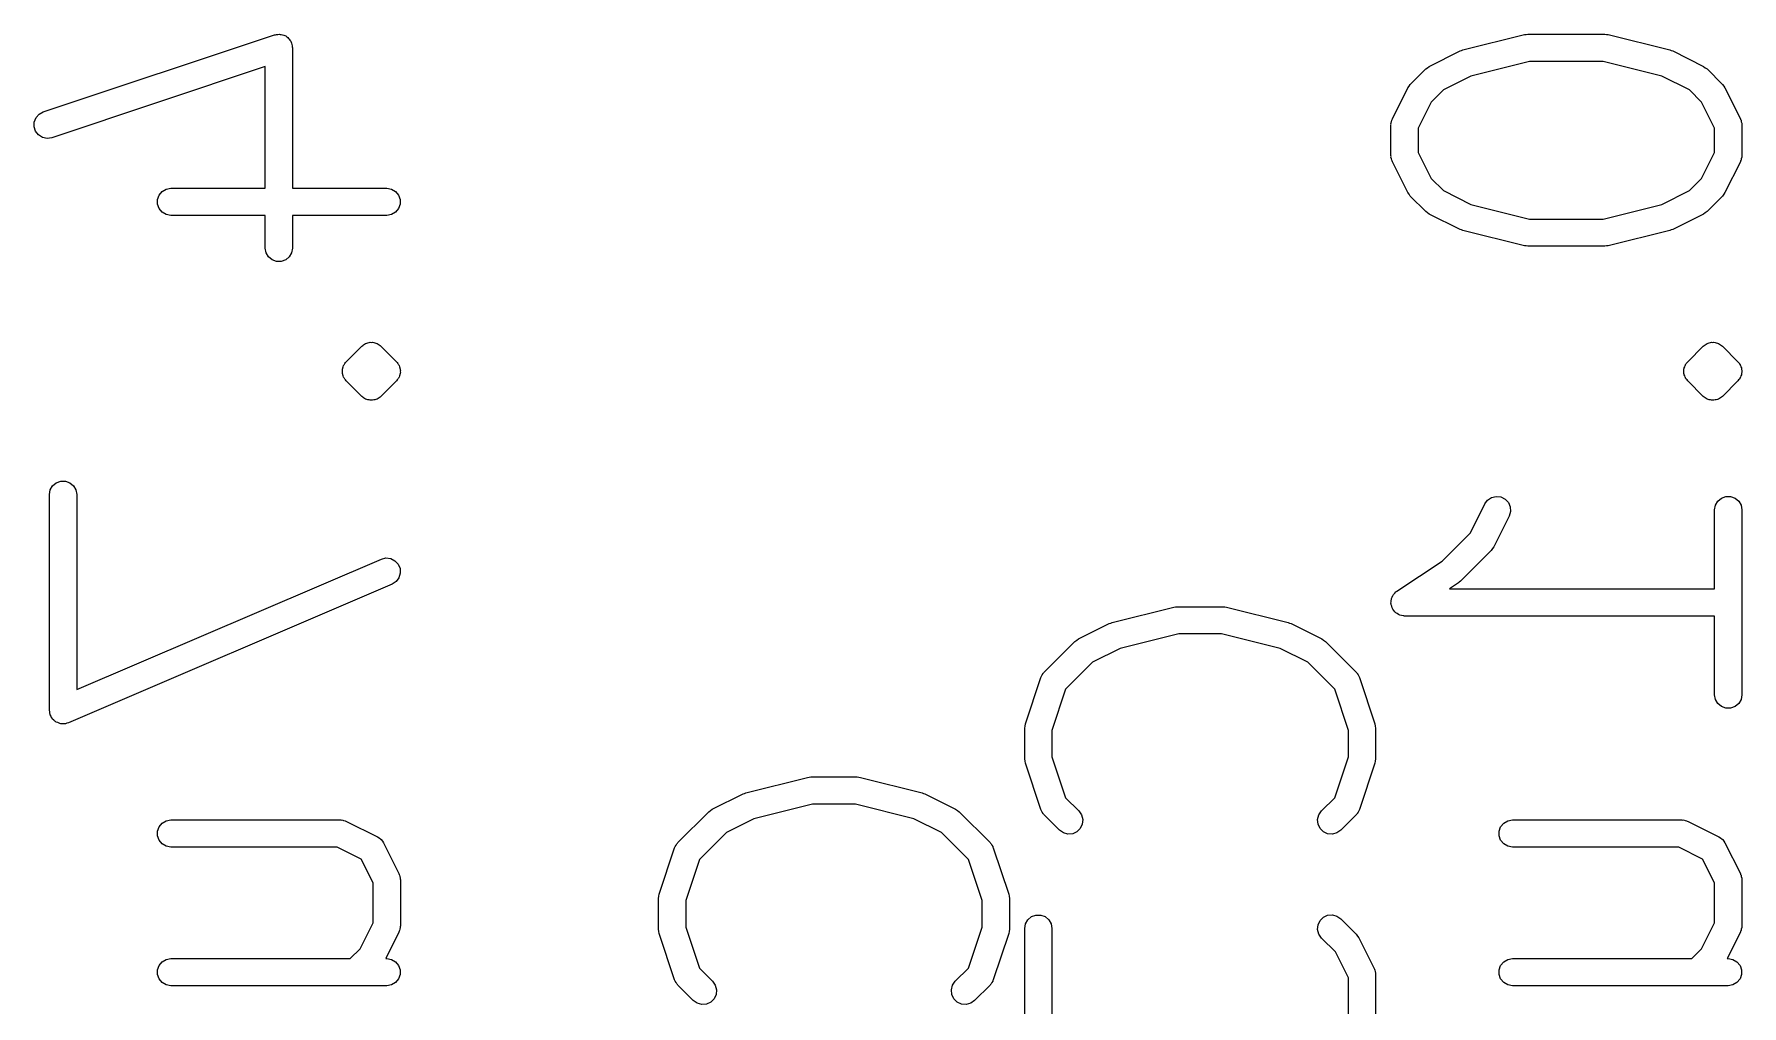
# Model space of a CAD drawing. Extents: x -0.3 to 76.5, y -74.5 to -2.2.
# Drawn here: x 13.63 to 19.99, y -5.8 to -2.18 of the extents above; entities that cross this region are included whole.
import ezdxf

# ---------------------------------------------------------------- set-up
doc = ezdxf.new("R2010")
doc.units = 0
doc.header["$MEASUREMENT"] = 0
doc.layers.add('BLACK', color=7, linetype='CONTINUOUS')

msp = doc.modelspace()

# ---------------------------------------------------------------- linework, layer by layer
at = {"layer": 'Black'}
for p, q in [((13.6625, -2.46888), (14.5243, -2.18162)), ((14.5243, -2.18162), (14.528, -2.18107)), ((14.528, -2.18107), (14.5316, -2.17978)), ((14.5316, -2.17978), (14.5367, -2.17978)), ((14.5367, -2.17978), (14.5418, -2.17903)), ((14.5418, -2.17903), (14.5454, -2.17978)), ((14.5454, -2.17978), (14.5492, -2.17978)), ((14.5492, -2.17978), (14.554, -2.18154)), ((14.554, -2.18154), (14.5591, -2.18257)), ((14.5591, -2.18257), (14.5623, -2.18453)), ((14.5623, -2.18453), (14.5658, -2.18582)), ((14.5658, -2.18582), (14.5697, -2.18911)), ((14.5697, -2.18911), (14.5741, -2.1918)), ((14.5741, -2.1918), (14.5764, -2.19474)), ((14.5764, -2.19474), (14.5793, -2.19716)), ((14.5793, -2.19716), (14.5819, -2.2016)), ((14.5819, -2.2016), (14.5851, -2.20562)), ((14.5851, -2.20562), (14.5862, -2.20918)), ((14.5862, -2.20918), (14.5881, -2.21243)), ((14.5881, -2.21243), (14.589, -2.21749)), ((14.589, -2.21749), (14.5906, -2.22236)), ((14.5906, -2.22236), (14.5905, -2.22611)), ((14.5905, -2.22611), (14.5912, -2.22981)), ((18.9535, -2.23798), (19.1833, -2.18053)), ((19.1833, -2.18053), (19.1895, -2.18009)), ((19.1895, -2.18009), (19.1957, -2.17901)), ((19.1957, -2.17901), (19.4829, -2.17901)), ((19.4829, -2.17901), (19.4891, -2.18009)), ((19.4891, -2.18009), (19.4952, -2.18053)), ((19.4952, -2.18053), (19.7251, -2.23798)), ((14.5912, -2.22981), (14.5912, -2.75353)), ((18.8282, -2.29928), (18.9431, -2.24182)), ((18.9431, -2.24182), (18.9485, -2.24024)), ((18.9485, -2.24024), (18.9535, -2.23798)), ((19.2019, -2.28061), (18.9836, -2.33519)), ((19.4767, -2.28061), (19.2019, -2.28061)), ((19.695, -2.33519), (19.4767, -2.28061)), ((19.7251, -2.23798), (19.7301, -2.24024)), ((19.7301, -2.24024), (19.7355, -2.24182)), ((19.7355, -2.24182), (19.8504, -2.29928)), ((14.4896, -2.30029), (13.6947, -2.56526)), ((14.4896, -2.75353), (14.4896, -2.30029)), ((18.7576, -2.36625), (18.815, -2.30879)), ((18.815, -2.30879), (18.8217, -2.30412)), ((18.8217, -2.30412), (18.8282, -2.29928)), ((18.9836, -2.33519), (18.881, -2.38646)), ((19.7976, -2.38646), (19.695, -2.33519)), ((19.8504, -2.29928), (19.8569, -2.30412)), ((19.8569, -2.30412), (19.8636, -2.30879)), ((19.8636, -2.30879), (19.921, -2.36625)), ((18.6906, -2.49435), (18.7481, -2.37945)), ((18.7481, -2.37945), (18.7529, -2.37291)), ((18.7529, -2.37291), (18.7576, -2.36625)), ((18.881, -2.38646), (18.8352, -2.43226)), ((19.8433, -2.43226), (19.7976, -2.38646)), ((19.921, -2.36625), (19.9257, -2.37291)), ((19.9257, -2.37291), (19.9305, -2.37945)), ((19.9305, -2.37945), (19.988, -2.49435)), ((13.6353, -2.49048), (13.647, -2.47728)), ((13.647, -2.47728), (13.6625, -2.46888)), ((18.8352, -2.43226), (18.7868, -2.52906)), ((19.8917, -2.52906), (19.8433, -2.43226)), ((13.6283, -2.52452), (13.6288, -2.50689)), ((13.6339, -2.54126), (13.6283, -2.52452)), ((13.6288, -2.50689), (13.6353, -2.49048)), ((13.6449, -2.55508), (13.6339, -2.54126)), ((18.6852, -2.51707), (18.6858, -2.51419)), ((18.6852, -2.63198), (18.6852, -2.51707)), ((18.6856, -2.51126), (18.6873, -2.50556)), ((18.6858, -2.51419), (18.6856, -2.51126)), ((18.6873, -2.50556), (18.6883, -2.4997)), ((18.6883, -2.4997), (18.6898, -2.49716)), ((18.6898, -2.49716), (18.6906, -2.49435)), ((18.7868, -2.52906), (18.7868, -2.61998)), ((19.8917, -2.61998), (19.8917, -2.52906)), ((19.988, -2.49435), (19.9888, -2.49716)), ((19.9888, -2.49716), (19.9903, -2.4997)), ((19.9903, -2.4997), (19.9913, -2.50555)), ((19.9913, -2.50555), (19.993, -2.51126)), ((19.993, -2.51126), (19.9928, -2.51419)), ((19.9928, -2.51419), (19.9933, -2.51707)), ((19.9933, -2.51707), (19.9933, -2.63198)), ((13.6599, -2.56431), (13.6449, -2.55508)), ((13.6772, -2.56785), (13.6599, -2.56431)), ((13.6947, -2.56526), (13.6772, -2.56785)), ((18.6858, -2.63486), (18.6852, -2.63198)), ((18.6856, -2.63778), (18.6858, -2.63486)), ((18.6873, -2.64349), (18.6856, -2.63778)), ((18.6883, -2.64935), (18.6873, -2.64349)), ((18.6898, -2.65189), (18.6883, -2.64935)), ((18.6906, -2.65469), (18.6898, -2.65189)), ((18.7481, -2.7696), (18.6906, -2.65469)), ((18.7868, -2.61998), (18.8353, -2.71679)), ((19.8433, -2.71679), (19.8917, -2.61998)), ((19.988, -2.65469), (19.9305, -2.7696)), ((19.9888, -2.65189), (19.988, -2.65469)), ((19.9903, -2.64935), (19.9888, -2.65189)), ((19.9913, -2.64349), (19.9903, -2.64935)), ((19.993, -2.63778), (19.9913, -2.64349)), ((19.9933, -2.63198), (19.9928, -2.63486)), ((19.9928, -2.63486), (19.993, -2.63778)), ((18.8353, -2.71679), (18.881, -2.76258)), ((19.7976, -2.76258), (19.8433, -2.71679)), ((14.0882, -2.79551), (14.0942, -2.77893)), ((14.0882, -2.81315), (14.0882, -2.79551)), ((14.0942, -2.77893), (14.1056, -2.76542)), ((14.1056, -2.76542), (14.1208, -2.7566)), ((14.1208, -2.7566), (14.1382, -2.75353)), ((14.1382, -2.75353), (14.4896, -2.75353)), ((14.5912, -2.75353), (14.9425, -2.75353)), ((14.9425, -2.75353), (14.9599, -2.7566)), ((14.9599, -2.7566), (14.9752, -2.76542)), ((14.9752, -2.76542), (14.9865, -2.77893)), ((14.9865, -2.77893), (14.9926, -2.79551)), ((14.9926, -2.79551), (14.9926, -2.81315)), ((18.7529, -2.77613), (18.7481, -2.7696)), ((18.7576, -2.7828), (18.7529, -2.77613)), ((18.815, -2.84025), (18.7576, -2.7828)), ((18.881, -2.76258), (18.9836, -2.81386)), ((19.695, -2.81386), (19.7976, -2.76258)), ((19.921, -2.7828), (19.8636, -2.84025)), ((19.9257, -2.77614), (19.921, -2.7828)), ((19.9305, -2.7696), (19.9257, -2.77614)), ((14.0942, -2.82973), (14.0882, -2.81315)), ((14.1056, -2.84325), (14.0942, -2.82973)), ((14.1208, -2.85207), (14.1056, -2.84325)), ((14.1382, -2.85513), (14.1208, -2.85207)), ((14.4896, -2.85513), (14.1382, -2.85513)), ((14.4896, -2.97669), (14.4896, -2.85513)), ((14.9425, -2.85513), (14.5912, -2.85513)), ((14.5912, -2.85513), (14.5912, -2.97669)), ((14.9599, -2.85207), (14.9425, -2.85513)), ((14.9752, -2.84325), (14.9599, -2.85207)), ((14.9865, -2.82973), (14.9752, -2.84325)), ((14.9926, -2.81315), (14.9865, -2.82973)), ((18.8217, -2.84492), (18.815, -2.84025)), ((18.8282, -2.84977), (18.8217, -2.84492)), ((18.9431, -2.90722), (18.8282, -2.84977)), ((18.9836, -2.81386), (19.2019, -2.86844)), ((19.4767, -2.86844), (19.695, -2.81386)), ((19.8504, -2.84977), (19.7355, -2.90722)), ((19.8569, -2.84491), (19.8504, -2.84977)), ((19.8636, -2.84025), (19.8569, -2.84491)), ((18.9485, -2.90881), (18.9431, -2.90722)), ((18.9535, -2.91107), (18.9485, -2.90881)), ((19.1833, -2.96852), (18.9535, -2.91107)), ((19.2019, -2.86844), (19.4767, -2.86844)), ((19.7251, -2.91107), (19.4952, -2.96852)), ((19.7301, -2.90881), (19.7251, -2.91107)), ((19.7355, -2.90722), (19.7301, -2.90881)), ((14.4926, -2.99406), (14.4896, -2.97669)), ((14.5912, -2.97669), (14.5881, -2.99406)), ((19.1895, -2.96896), (19.1833, -2.96852)), ((19.1957, -2.97004), (19.1895, -2.96896)), ((19.4829, -2.97004), (19.1957, -2.97004)), ((19.4891, -2.96896), (19.4829, -2.97004)), ((19.4952, -2.96852), (19.4891, -2.96896)), ((14.5015, -3.00934), (14.4926, -2.99406)), ((14.515, -3.02068), (14.5015, -3.00934)), ((14.5316, -3.02672), (14.515, -3.02068)), ((14.5492, -3.02672), (14.5316, -3.02672)), ((14.5658, -3.02068), (14.5492, -3.02672)), ((14.5793, -3.00934), (14.5658, -3.02068)), ((14.5881, -2.99406), (14.5793, -3.00934)), ((14.7917, -3.40039), (14.8492, -3.34294)), ((14.8492, -3.34294), (14.8528, -3.34039)), ((14.8528, -3.34039), (14.856, -3.33725)), ((14.856, -3.33725), (14.86, -3.33537)), ((14.86, -3.33537), (14.8636, -3.33282)), ((14.8636, -3.33282), (14.8679, -3.33167)), ((14.8679, -3.33167), (14.8719, -3.32979)), ((14.8719, -3.32979), (14.8764, -3.3294)), ((14.8764, -3.3294), (14.8807, -3.32825)), ((14.8807, -3.32825), (14.8851, -3.32864)), ((14.8851, -3.32864), (14.8895, -3.32825)), ((14.8895, -3.32825), (14.8938, -3.3294)), ((14.8938, -3.3294), (14.8982, -3.32979)), ((14.8982, -3.32979), (14.9023, -3.33167)), ((14.9023, -3.33167), (14.9066, -3.33282)), ((14.9066, -3.33282), (14.9102, -3.33537)), ((14.9102, -3.33537), (14.9142, -3.33725)), ((14.9142, -3.33725), (14.9174, -3.34038)), ((14.9174, -3.34038), (14.921, -3.34294)), ((14.921, -3.34294), (14.9785, -3.40039)), ((19.7917, -3.40039), (19.8492, -3.34294)), ((19.8492, -3.34294), (19.8528, -3.34039)), ((19.8528, -3.34039), (19.856, -3.33725)), ((19.856, -3.33725), (19.86, -3.33537)), ((19.86, -3.33537), (19.8636, -3.33282)), ((19.8636, -3.33282), (19.8679, -3.33167)), ((19.8679, -3.33167), (19.8719, -3.32979)), ((19.8719, -3.32979), (19.8764, -3.3294)), ((19.8764, -3.3294), (19.8807, -3.32825)), ((19.8807, -3.32825), (19.8851, -3.32864)), ((19.8851, -3.32864), (19.8895, -3.32825)), ((19.8895, -3.32825), (19.8938, -3.3294)), ((19.8938, -3.3294), (19.8982, -3.32979)), ((19.8982, -3.32979), (19.9023, -3.33167)), ((19.9023, -3.33167), (19.9066, -3.33282)), ((19.9066, -3.33282), (19.9102, -3.33537)), ((19.9102, -3.33537), (19.9142, -3.33725)), ((19.9142, -3.33725), (19.9174, -3.34038)), ((19.9174, -3.34038), (19.921, -3.34294)), ((19.921, -3.34294), (19.9785, -3.40039)), ((14.777, -3.43188), (14.7776, -3.42972)), ((14.7774, -3.43631), (14.777, -3.43188)), ((14.777, -3.44074), (14.7774, -3.43631)), ((14.7776, -3.42749), (14.7784, -3.42539)), ((14.7776, -3.42972), (14.7776, -3.42749)), ((14.7784, -3.42539), (14.7786, -3.42316)), ((14.7786, -3.42316), (14.7805, -3.41913)), ((14.7805, -3.41913), (14.7816, -3.41484)), ((14.7816, -3.41484), (14.7829, -3.41301)), ((14.7829, -3.41301), (14.7836, -3.41091)), ((14.7836, -3.41091), (14.7851, -3.4092)), ((14.7851, -3.4092), (14.786, -3.40717)), ((14.786, -3.40717), (14.7892, -3.40403)), ((14.7892, -3.40403), (14.7917, -3.40039)), ((14.9785, -3.40039), (14.981, -3.40403)), ((14.981, -3.40403), (14.9842, -3.40717)), ((14.9842, -3.40717), (14.9851, -3.4092)), ((14.9851, -3.4092), (14.9865, -3.41091)), ((14.9865, -3.41091), (14.9873, -3.41301)), ((14.9873, -3.41301), (14.9886, -3.41484)), ((14.9886, -3.41484), (14.9897, -3.41913)), ((14.9897, -3.41913), (14.9916, -3.42316)), ((14.9916, -3.42316), (14.9918, -3.42539)), ((14.9918, -3.42539), (14.9926, -3.42749)), ((14.9926, -3.42749), (14.9926, -3.42972)), ((14.9926, -3.42972), (14.9932, -3.43188)), ((14.9932, -3.43188), (14.9928, -3.43631)), ((14.9928, -3.43631), (14.9932, -3.44074)), ((19.777, -3.43188), (19.7776, -3.42972)), ((19.7774, -3.43631), (19.777, -3.43188)), ((19.777, -3.44074), (19.7774, -3.43631)), ((19.7776, -3.42749), (19.7784, -3.42539)), ((19.7776, -3.42972), (19.7776, -3.42749)), ((19.7784, -3.42539), (19.7786, -3.42316)), ((19.7786, -3.42316), (19.7805, -3.41913)), ((19.7805, -3.41913), (19.7816, -3.41484)), ((19.7816, -3.41484), (19.7829, -3.41301)), ((19.7829, -3.41301), (19.7836, -3.41091)), ((19.7836, -3.41091), (19.7851, -3.4092)), ((19.7851, -3.4092), (19.786, -3.40717)), ((19.786, -3.40717), (19.7892, -3.40403)), ((19.7892, -3.40403), (19.7917, -3.40039)), ((19.9785, -3.40039), (19.981, -3.40403)), ((19.981, -3.40403), (19.9842, -3.40717)), ((19.9842, -3.40717), (19.9851, -3.4092)), ((19.9851, -3.4092), (19.9865, -3.41091)), ((19.9865, -3.41091), (19.9873, -3.41301)), ((19.9873, -3.41301), (19.9886, -3.41484)), ((19.9886, -3.41484), (19.9897, -3.41913)), ((19.9897, -3.41913), (19.9916, -3.42316)), ((19.9916, -3.42316), (19.9918, -3.42539)), ((19.9918, -3.42539), (19.9926, -3.42749)), ((19.9926, -3.42749), (19.9926, -3.42972)), ((19.9926, -3.42972), (19.9932, -3.43188)), ((19.9932, -3.43188), (19.9928, -3.43631)), ((19.9928, -3.43631), (19.9932, -3.44074)), ((14.7776, -3.4429), (14.777, -3.44074)), ((14.7776, -3.44513), (14.7776, -3.4429)), ((14.7784, -3.44723), (14.7776, -3.44513)), ((14.7786, -3.44946), (14.7784, -3.44723)), ((14.7805, -3.45349), (14.7786, -3.44946)), ((14.7816, -3.45778), (14.7805, -3.45349)), ((14.7829, -3.45961), (14.7816, -3.45778)), ((14.7836, -3.46171), (14.7829, -3.45961)), ((14.7851, -3.46342), (14.7836, -3.46171)), ((14.786, -3.46545), (14.7851, -3.46342)), ((14.7892, -3.46859), (14.786, -3.46545)), ((14.7917, -3.47223), (14.7892, -3.46859)), ((14.8492, -3.52968), (14.7917, -3.47223)), ((14.9785, -3.47223), (14.921, -3.52968)), ((14.981, -3.46859), (14.9785, -3.47223)), ((14.9842, -3.46545), (14.981, -3.46859)), ((14.9851, -3.46342), (14.9842, -3.46545)), ((14.9865, -3.46171), (14.9851, -3.46342)), ((14.9873, -3.45961), (14.9865, -3.46171)), ((14.9886, -3.45778), (14.9873, -3.45961)), ((14.9897, -3.45348), (14.9886, -3.45778)), ((14.9916, -3.44946), (14.9897, -3.45348)), ((14.9918, -3.44723), (14.9916, -3.44946)), ((14.9926, -3.44513), (14.9918, -3.44723)), ((14.9932, -3.44074), (14.9926, -3.4429)), ((14.9926, -3.4429), (14.9926, -3.44513)), ((19.7776, -3.4429), (19.777, -3.44074)), ((19.7776, -3.44513), (19.7776, -3.4429)), ((19.7784, -3.44723), (19.7776, -3.44513)), ((19.7786, -3.44946), (19.7784, -3.44723)), ((19.7805, -3.45349), (19.7786, -3.44946)), ((19.7816, -3.45778), (19.7805, -3.45349)), ((19.7829, -3.45961), (19.7816, -3.45778)), ((19.7836, -3.46171), (19.7829, -3.45961)), ((19.7851, -3.46342), (19.7836, -3.46171)), ((19.786, -3.46545), (19.7851, -3.46342)), ((19.7892, -3.46859), (19.786, -3.46545)), ((19.7917, -3.47223), (19.7892, -3.46859)), ((19.8492, -3.52968), (19.7917, -3.47223)), ((19.9785, -3.47223), (19.921, -3.52968)), ((19.981, -3.46859), (19.9785, -3.47223)), ((19.9842, -3.46545), (19.981, -3.46859)), ((19.9851, -3.46342), (19.9842, -3.46545)), ((19.9865, -3.46171), (19.9851, -3.46342)), ((19.9873, -3.45961), (19.9865, -3.46171)), ((19.9886, -3.45778), (19.9873, -3.45961)), ((19.9897, -3.45348), (19.9886, -3.45778)), ((19.9916, -3.44946), (19.9897, -3.45348)), ((19.9918, -3.44723), (19.9916, -3.44946)), ((19.9926, -3.44513), (19.9918, -3.44723)), ((19.9932, -3.44074), (19.9926, -3.4429)), ((19.9926, -3.4429), (19.9926, -3.44513)), ((14.8528, -3.53223), (14.8492, -3.52968)), ((14.856, -3.53537), (14.8528, -3.53223)), ((14.86, -3.53725), (14.856, -3.53537)), ((14.8636, -3.5398), (14.86, -3.53725)), ((14.8679, -3.54095), (14.8636, -3.5398)), ((14.8719, -3.54283), (14.8679, -3.54095)), ((14.8764, -3.54322), (14.8719, -3.54283)), ((14.8807, -3.54437), (14.8764, -3.54322)), ((14.8851, -3.54398), (14.8807, -3.54437)), ((14.8895, -3.54437), (14.8851, -3.54398)), ((14.8938, -3.54322), (14.8895, -3.54437)), ((14.8982, -3.54283), (14.8938, -3.54322)), ((14.9023, -3.54095), (14.8982, -3.54283)), ((14.9066, -3.5398), (14.9023, -3.54095)), ((14.9102, -3.53725), (14.9066, -3.5398)), ((14.9142, -3.53537), (14.9102, -3.53725)), ((14.9174, -3.53224), (14.9142, -3.53537)), ((14.921, -3.52968), (14.9174, -3.53224)), ((19.8528, -3.53223), (19.8492, -3.52968)), ((19.856, -3.53537), (19.8528, -3.53223)), ((19.86, -3.53725), (19.856, -3.53537)), ((19.8636, -3.5398), (19.86, -3.53725)), ((19.8679, -3.54095), (19.8636, -3.5398)), ((19.8719, -3.54283), (19.8679, -3.54095)), ((19.8764, -3.54322), (19.8719, -3.54283)), ((19.8807, -3.54437), (19.8764, -3.54322)), ((19.8851, -3.54398), (19.8807, -3.54437)), ((19.8895, -3.54437), (19.8851, -3.54398)), ((19.8938, -3.54322), (19.8895, -3.54437)), ((19.8982, -3.54283), (19.8938, -3.54322)), ((19.9023, -3.54095), (19.8982, -3.54283)), ((19.9066, -3.5398), (19.9023, -3.54095)), ((19.9102, -3.53725), (19.9066, -3.5398)), ((19.9142, -3.53537), (19.9102, -3.53725)), ((19.9174, -3.53224), (19.9142, -3.53537)), ((19.921, -3.52968), (19.9174, -3.53224)), ((13.6852, -3.89593), (13.6883, -3.87855)), ((13.6883, -3.87855), (13.6971, -3.86327)), ((13.6971, -3.86327), (13.7106, -3.85193)), ((13.7106, -3.85193), (13.7272, -3.8459)), ((13.7272, -3.8459), (13.7449, -3.8459)), ((13.7449, -3.8459), (13.7614, -3.85193)), ((13.7614, -3.85193), (13.775, -3.86327)), ((13.775, -3.86327), (13.7838, -3.87855)), ((13.7838, -3.87855), (13.7868, -3.89593)), ((13.6852, -4.70026), (13.6852, -3.89593)), ((13.7868, -3.89593), (13.7868, -4.62322)), ((18.9816, -4.03819), (19.0353, -3.93066)), ((19.0353, -3.93066), (19.0458, -3.91649)), ((19.0458, -3.91649), (19.0606, -3.90677)), ((19.0606, -3.90677), (19.0777, -3.90267)), ((19.0777, -3.90267), (19.0952, -3.90469)), ((19.0952, -3.90469), (19.111, -3.91258)), ((19.111, -3.91258), (19.1232, -3.92539)), ((19.1232, -3.92539), (19.1302, -3.94158)), ((19.1302, -3.94158), (19.1312, -3.95919)), ((19.8917, -3.95338), (19.8948, -3.93601)), ((19.8948, -3.93601), (19.9036, -3.92073)), ((19.9036, -3.92073), (19.9171, -3.90939)), ((19.9171, -3.90939), (19.9337, -3.90335)), ((19.9337, -3.90335), (19.9514, -3.90335)), ((19.9514, -3.90335), (19.9679, -3.90939)), ((19.9679, -3.90939), (19.9815, -3.92073)), ((19.9815, -3.92073), (19.9903, -3.93601)), ((19.9903, -3.93601), (19.9933, -3.95338)), ((19.1262, -3.9761), (19.0687, -4.091)), ((19.1312, -3.95919), (19.1262, -3.9761)), ((19.8917, -4.2473), (19.8917, -3.95338)), ((19.9933, -3.95338), (19.9933, -4.64281)), ((18.876, -4.14371), (18.9816, -4.03819)), ((13.7868, -4.62322), (14.9225, -4.1365)), ((14.9225, -4.1365), (14.9397, -4.13247)), ((14.9397, -4.13247), (14.9572, -4.13456)), ((14.9572, -4.13456), (14.973, -4.14251)), ((19.0592, -4.10421), (18.9443, -4.21911)), ((19.0639, -4.09754), (19.0592, -4.10421)), ((19.0687, -4.091), (19.0639, -4.09754)), ((14.973, -4.14251), (14.9851, -4.15538)), ((14.9851, -4.15538), (14.992, -4.17159)), ((14.993, -4.18921), (14.9879, -4.2061)), ((14.992, -4.17159), (14.993, -4.18921)), ((18.7079, -4.25583), (18.876, -4.14371)), ((14.9626, -4.22988), (13.7561, -4.74695)), ((14.9773, -4.22022), (14.9626, -4.22988)), ((14.9879, -4.2061), (14.9773, -4.22022)), ((18.6951, -4.26802), (18.6995, -4.26383)), ((18.6995, -4.26383), (18.7034, -4.25918)), ((18.7034, -4.25918), (18.7058, -4.25777)), ((18.7058, -4.25777), (18.7079, -4.25583)), ((18.9366, -4.22546), (18.9038, -4.2473)), ((18.9038, -4.2473), (19.8917, -4.2473)), ((18.9402, -4.22199), (18.9366, -4.22546)), ((18.9443, -4.21911), (18.9402, -4.22199)), ((17.646, -4.37298), (17.8758, -4.31553)), ((17.8758, -4.31553), (17.882, -4.31509)), ((17.882, -4.31509), (17.8881, -4.31401)), ((17.8881, -4.31401), (18.0605, -4.31401)), ((18.0605, -4.31401), (18.0666, -4.31509)), ((18.0666, -4.31509), (18.0728, -4.31553)), ((18.0728, -4.31553), (18.3026, -4.37298)), ((18.6854, -4.30136), (18.686, -4.29533)), ((18.686, -4.3041), (18.6854, -4.30136)), ((18.686, -4.28927), (18.687, -4.28663)), ((18.686, -4.29533), (18.686, -4.28927)), ((18.686, -4.30692), (18.686, -4.3041)), ((18.6881, -4.31261), (18.686, -4.30692)), ((18.687, -4.28663), (18.6873, -4.28383)), ((18.6873, -4.28383), (18.69, -4.27839)), ((18.6895, -4.31851), (18.6881, -4.31261)), ((18.6911, -4.32085), (18.6895, -4.31851)), ((18.69, -4.27839), (18.6921, -4.2727)), ((18.6921, -4.3235), (18.6911, -4.32085)), ((18.6921, -4.2727), (18.6939, -4.27054)), ((18.696, -4.32814), (18.6921, -4.3235)), ((18.6939, -4.27054), (18.6951, -4.26802)), ((18.6993, -4.33319), (18.696, -4.32814)), ((17.5207, -4.43428), (17.6356, -4.37683)), ((17.6356, -4.37683), (17.6409, -4.37524)), ((17.6409, -4.37524), (17.646, -4.37298)), ((18.3026, -4.37298), (18.3077, -4.37524)), ((18.3077, -4.37524), (18.313, -4.37683)), ((18.313, -4.37683), (18.4279, -4.43428)), ((18.7016, -4.33485), (18.6993, -4.33319)), ((18.7034, -4.33701), (18.7016, -4.33485)), ((18.7086, -4.34004), (18.7034, -4.33701)), ((18.7135, -4.34363), (18.7086, -4.34004)), ((18.7162, -4.34443), (18.7135, -4.34363)), ((18.7187, -4.34583), (18.7162, -4.34443)), ((18.7246, -4.34688), (18.7187, -4.34583)), ((18.7305, -4.34859), (18.7246, -4.34688)), ((18.7333, -4.34841), (18.7305, -4.34859)), ((18.736, -4.3489), (18.7333, -4.34841)), ((19.8917, -4.3489), (18.736, -4.3489)), ((19.8917, -4.64281), (19.8917, -4.3489)), ((17.3926, -4.5587), (17.5075, -4.44379)), ((17.5075, -4.44379), (17.5142, -4.43912)), ((17.5142, -4.43912), (17.5207, -4.43428)), ((17.8944, -4.41561), (17.676, -4.47019)), ((18.0542, -4.41561), (17.8944, -4.41561)), ((18.2726, -4.47019), (18.0542, -4.41561)), ((18.4279, -4.43428), (18.4345, -4.43914)), ((18.4345, -4.43914), (18.4411, -4.44379)), ((18.4411, -4.44379), (18.556, -4.5587)), ((17.676, -4.47019), (17.5735, -4.52146)), ((18.3751, -4.52146), (18.2726, -4.47019)), ((17.3229, -4.75091), (17.3803, -4.57855)), ((17.3803, -4.57855), (17.3817, -4.57598)), ((17.3817, -4.57598), (17.3825, -4.57315)), ((17.3825, -4.57315), (17.3859, -4.56828)), ((17.3859, -4.56828), (17.3887, -4.56304)), ((17.3887, -4.56304), (17.3909, -4.5611)), ((17.3909, -4.5611), (17.3926, -4.5587)), ((17.5735, -4.52146), (17.4729, -4.62206)), ((18.4757, -4.62206), (18.3751, -4.52146)), ((18.556, -4.5587), (18.5577, -4.5611)), ((18.5577, -4.5611), (18.5599, -4.56304)), ((18.5599, -4.56304), (18.5627, -4.56828)), ((18.5627, -4.56828), (18.5661, -4.57315)), ((18.5661, -4.57315), (18.5669, -4.57598)), ((18.5669, -4.57598), (18.5683, -4.57855)), ((18.5683, -4.57855), (18.6257, -4.75091)), ((17.4729, -4.62206), (17.4218, -4.77522)), ((18.5267, -4.77522), (18.4757, -4.62206)), ((19.8948, -4.66018), (19.8917, -4.64281)), ((19.9933, -4.64281), (19.9903, -4.66018)), ((13.6863, -4.70602), (13.6852, -4.70026)), ((13.6866, -4.71186), (13.6863, -4.70602)), ((19.9036, -4.67546), (19.8948, -4.66018)), ((19.9171, -4.6868), (19.9036, -4.67546)), ((19.9337, -4.69284), (19.9171, -4.6868)), ((19.9514, -4.69284), (19.9337, -4.69284)), ((19.9679, -4.6868), (19.9514, -4.69284)), ((19.9815, -4.67546), (19.9679, -4.6868)), ((19.9903, -4.66018), (19.9815, -4.67546)), ((13.6878, -4.71465), (13.6866, -4.71186)), ((13.6883, -4.71764), (13.6878, -4.71465)), ((13.6912, -4.7227), (13.6883, -4.71764)), ((13.6935, -4.72808), (13.6912, -4.7227)), ((13.6956, -4.73029), (13.6935, -4.72808)), ((13.6971, -4.73292), (13.6956, -4.73029)), ((13.7016, -4.73668), (13.6971, -4.73292)), ((13.7056, -4.74094), (13.7016, -4.73668)), ((13.7083, -4.7423), (13.7056, -4.74094)), ((13.7106, -4.74426), (13.7083, -4.7423)), ((13.7161, -4.74625), (13.7106, -4.74426)), ((13.7214, -4.74889), (13.7161, -4.74625)), ((13.7244, -4.74925), (13.7214, -4.74889)), ((13.7272, -4.75029), (13.7244, -4.74925)), ((13.7331, -4.75029), (13.7272, -4.75029)), ((13.7389, -4.75098), (13.7331, -4.75029)), ((13.7418, -4.75029), (13.7389, -4.75098)), ((13.7449, -4.75029), (13.7418, -4.75029)), ((13.7504, -4.74829), (13.7449, -4.75029)), ((13.7561, -4.74695), (13.7504, -4.74829)), ((17.3202, -4.76698), (17.3217, -4.75896)), ((17.3202, -4.88188), (17.3202, -4.76698)), ((17.3217, -4.75896), (17.3229, -4.75091)), ((18.6257, -4.75091), (18.6269, -4.75897)), ((18.6269, -4.75897), (18.6283, -4.76698)), ((18.6283, -4.76698), (18.6283, -4.88188)), ((17.4218, -4.77522), (17.4218, -4.87364)), ((18.5267, -4.87364), (18.5267, -4.77522)), ((17.3217, -4.8899), (17.3202, -4.88188)), ((17.3229, -4.89794), (17.3217, -4.8899)), ((17.3803, -5.0703), (17.3229, -4.89794)), ((17.4218, -4.87364), (17.4729, -5.0268)), ((18.4757, -5.0268), (18.5267, -4.87364)), ((18.6257, -4.89795), (18.5683, -5.0703)), ((18.6269, -4.88989), (18.6257, -4.89795)), ((18.6283, -4.88188), (18.6269, -4.88989)), ((16.281, -5.00798), (16.5108, -4.95053)), ((16.5108, -4.95053), (16.517, -4.95009)), ((16.517, -4.95009), (16.5231, -4.94901)), ((16.5231, -4.94901), (16.6955, -4.94901)), ((16.6955, -4.94901), (16.7016, -4.95009)), ((16.7016, -4.95009), (16.7078, -4.95053)), ((16.7078, -4.95053), (16.9376, -5.00798)), ((16.1557, -5.06928), (16.2706, -5.01182)), ((16.2706, -5.01182), (16.2759, -5.01024)), ((16.2759, -5.01024), (16.281, -5.00798)), ((16.9376, -5.00798), (16.9427, -5.01024)), ((16.9427, -5.01024), (16.948, -5.01182)), ((16.948, -5.01182), (17.0629, -5.06928)), ((17.4729, -5.0268), (17.5219, -5.07577)), ((18.4267, -5.07577), (18.4757, -5.0268)), ((16.0276, -5.1937), (16.1425, -5.07879)), ((16.1425, -5.07879), (16.1492, -5.07412)), ((16.1492, -5.07412), (16.1557, -5.06928)), ((16.5294, -5.05061), (16.311, -5.10519)), ((16.6892, -5.05061), (16.5294, -5.05061)), ((16.9076, -5.10519), (16.6892, -5.05061)), ((17.0629, -5.06928), (17.0695, -5.07414)), ((17.0695, -5.07414), (17.0761, -5.07879)), ((17.0761, -5.07879), (17.191, -5.1937)), ((17.3817, -5.07288), (17.3803, -5.0703)), ((17.3825, -5.07571), (17.3817, -5.07288)), ((17.3859, -5.08058), (17.3825, -5.07571)), ((17.3887, -5.08582), (17.3859, -5.08058)), ((17.3909, -5.08776), (17.3887, -5.08582)), ((17.3926, -5.09016), (17.3909, -5.08776)), ((17.45, -5.14761), (17.3926, -5.09016)), ((17.5219, -5.07577), (17.532, -5.09022)), ((17.532, -5.09022), (17.5366, -5.10726)), ((18.412, -5.10726), (18.4166, -5.09022)), ((18.4166, -5.09022), (18.4267, -5.07577)), ((18.556, -5.09016), (18.4986, -5.14761)), ((18.5577, -5.08776), (18.556, -5.09016)), ((18.5599, -5.08582), (18.5577, -5.08776)), ((18.5627, -5.08058), (18.5599, -5.08582)), ((18.5661, -5.07571), (18.5627, -5.08058)), ((18.5669, -5.07288), (18.5661, -5.07571)), ((18.5683, -5.0703), (18.5669, -5.07288)), ((14.0882, -5.15106), (14.0942, -5.13448)), ((14.0882, -5.1687), (14.0882, -5.15106)), ((14.0942, -5.13448), (14.1056, -5.12097)), ((14.1056, -5.12097), (14.1208, -5.11215)), ((14.1208, -5.11215), (14.1382, -5.10908)), ((14.1382, -5.10908), (14.7702, -5.10908)), ((14.7702, -5.10908), (14.7731, -5.10959)), ((14.7731, -5.10959), (14.776, -5.10941)), ((14.776, -5.10941), (14.7817, -5.11111)), ((14.7817, -5.11111), (14.7876, -5.11215)), ((14.7876, -5.11215), (14.7901, -5.11361)), ((14.7901, -5.11361), (14.7929, -5.11444)), ((14.7929, -5.11444), (14.9078, -5.1719)), ((16.311, -5.10519), (16.2085, -5.15646)), ((17.0101, -5.15646), (16.9076, -5.10519)), ((17.4645, -5.15773), (17.45, -5.14761)), ((17.5151, -5.1533), (17.4991, -5.16076)), ((17.5276, -5.14083), (17.5151, -5.1533)), ((17.535, -5.12484), (17.5276, -5.14083)), ((17.5366, -5.10726), (17.535, -5.12484)), ((18.4136, -5.12484), (18.412, -5.10726)), ((18.421, -5.14083), (18.4136, -5.12484)), ((18.4335, -5.1533), (18.421, -5.14083)), ((18.4495, -5.16076), (18.4335, -5.1533)), ((18.4986, -5.14761), (18.4841, -5.15773)), ((19.0882, -5.15106), (19.0942, -5.13448)), ((19.0882, -5.1687), (19.0882, -5.15106)), ((19.0942, -5.13448), (19.1056, -5.12097)), ((19.1056, -5.12097), (19.1208, -5.11215)), ((19.1208, -5.11215), (19.1382, -5.10908)), ((19.1382, -5.10908), (19.7702, -5.10908)), ((19.7702, -5.10908), (19.7731, -5.10959)), ((19.7731, -5.10959), (19.776, -5.10941)), ((19.776, -5.10941), (19.7817, -5.11111)), ((19.7817, -5.11111), (19.7876, -5.11215)), ((19.7876, -5.11215), (19.7901, -5.11361)), ((19.7901, -5.11361), (19.7929, -5.11444)), ((19.7929, -5.11444), (19.9078, -5.1719)), ((14.0942, -5.18528), (14.0882, -5.1687)), ((14.1056, -5.1988), (14.0942, -5.18528)), ((14.1208, -5.20762), (14.1056, -5.1988)), ((14.1382, -5.21068), (14.1208, -5.20762)), ((14.7582, -5.21068), (14.1382, -5.21068)), ((14.8472, -5.2552), (14.7582, -5.21068)), ((14.9078, -5.1719), (14.9138, -5.17633)), ((14.9138, -5.17633), (14.92, -5.18044)), ((14.92, -5.18044), (14.9209, -5.18157)), ((14.9209, -5.18157), (14.922, -5.18241)), ((14.922, -5.18241), (14.9261, -5.18862)), ((14.9261, -5.18862), (14.9305, -5.19461)), ((14.9305, -5.19461), (14.988, -5.30952)), ((15.9579, -5.38591), (16.0153, -5.21355)), ((16.0153, -5.21355), (16.0167, -5.21098)), ((16.0167, -5.21098), (16.0175, -5.20815)), ((16.0175, -5.20815), (16.0209, -5.20328)), ((16.0209, -5.20328), (16.0237, -5.19804)), ((16.0237, -5.19804), (16.0259, -5.1961)), ((16.0259, -5.1961), (16.0276, -5.1937)), ((16.2085, -5.15646), (16.1079, -5.25706)), ((17.1107, -5.25706), (17.0101, -5.15646)), ((17.191, -5.1937), (17.1927, -5.1961)), ((17.1927, -5.1961), (17.1949, -5.19804)), ((17.1949, -5.19804), (17.1977, -5.20328)), ((17.1977, -5.20328), (17.2011, -5.20815)), ((17.2011, -5.20815), (17.2019, -5.21098)), ((17.2019, -5.21098), (17.2033, -5.21355)), ((17.2033, -5.21355), (17.2607, -5.38591)), ((17.4815, -5.1623), (17.4645, -5.15773)), ((17.4991, -5.16076), (17.4815, -5.1623)), ((18.4671, -5.1623), (18.4495, -5.16076)), ((18.4841, -5.15773), (18.4671, -5.1623)), ((19.0942, -5.18528), (19.0882, -5.1687)), ((19.1056, -5.1988), (19.0942, -5.18528)), ((19.1208, -5.20762), (19.1056, -5.1988)), ((19.1382, -5.21068), (19.1208, -5.20762)), ((19.7582, -5.21068), (19.1382, -5.21068)), ((19.8472, -5.2552), (19.7582, -5.21068)), ((19.9078, -5.1719), (19.9138, -5.17633)), ((19.9138, -5.17633), (19.92, -5.18044)), ((19.92, -5.18044), (19.9209, -5.18157)), ((19.9209, -5.18157), (19.922, -5.18241)), ((19.922, -5.18241), (19.9261, -5.18862)), ((19.9261, -5.18862), (19.9305, -5.19461)), ((19.9305, -5.19461), (19.988, -5.30952)), ((14.8917, -5.34423), (14.8472, -5.2552)), ((16.1079, -5.25706), (16.0568, -5.41022)), ((17.1617, -5.41022), (17.1107, -5.25706)), ((19.8917, -5.34423), (19.8472, -5.2552)), ((14.8917, -5.4926), (14.8917, -5.34423)), ((14.988, -5.30952), (14.9888, -5.31233)), ((14.9888, -5.31233), (14.9903, -5.31486)), ((14.9903, -5.31486), (14.9913, -5.32072)), ((14.9913, -5.32072), (14.993, -5.32643)), ((14.993, -5.32643), (14.9928, -5.32935)), ((14.9928, -5.32935), (14.9933, -5.33224)), ((14.9933, -5.33224), (14.9933, -5.5046)), ((19.8917, -5.4926), (19.8917, -5.34423)), ((19.988, -5.30952), (19.9888, -5.31233)), ((19.9888, -5.31233), (19.9903, -5.31486)), ((19.9903, -5.31486), (19.9913, -5.32072)), ((19.9913, -5.32072), (19.993, -5.32643)), ((19.993, -5.32643), (19.9928, -5.32935)), ((19.9928, -5.32935), (19.9933, -5.33224)), ((19.9933, -5.33224), (19.9933, -5.5046)), ((15.9552, -5.40198), (15.9567, -5.39396)), ((15.9552, -5.51688), (15.9552, -5.40198)), ((15.9567, -5.39396), (15.9579, -5.38591)), ((16.0568, -5.41022), (16.0568, -5.50864)), ((17.1617, -5.50864), (17.1617, -5.41022)), ((17.2607, -5.38591), (17.2619, -5.39397)), ((17.2619, -5.39397), (17.2633, -5.40198)), ((17.2633, -5.40198), (17.2633, -5.51688)), ((17.3321, -5.4812), (17.3456, -5.46986)), ((17.3456, -5.46986), (17.3622, -5.46383)), ((17.3622, -5.46383), (17.3799, -5.46383)), ((17.3799, -5.46383), (17.3964, -5.46986)), ((17.3964, -5.46986), (17.41, -5.4812)), ((18.421, -5.48472), (18.4335, -5.47224)), ((18.4335, -5.47224), (18.4495, -5.46479)), ((18.4495, -5.46479), (18.4671, -5.46325)), ((18.4671, -5.46325), (18.4841, -5.46782)), ((18.4841, -5.46782), (18.4986, -5.47794)), ((14.8433, -5.58941), (14.8917, -5.4926)), ((14.988, -5.52731), (14.9386, -5.62615)), ((14.9888, -5.52451), (14.988, -5.52731)), ((14.9903, -5.52197), (14.9888, -5.52451)), ((14.9913, -5.51611), (14.9903, -5.52197)), ((14.993, -5.5104), (14.9913, -5.51611)), ((14.9933, -5.5046), (14.9928, -5.50748)), ((14.9928, -5.50748), (14.993, -5.5104)), ((15.9567, -5.5249), (15.9552, -5.51688)), ((15.9579, -5.53294), (15.9567, -5.5249)), ((16.0153, -5.7053), (15.9579, -5.53294)), ((16.0568, -5.50864), (16.1079, -5.6618)), ((17.1107, -5.6618), (17.1617, -5.50864)), ((17.2607, -5.53295), (17.2033, -5.7053)), ((17.2619, -5.52489), (17.2607, -5.53295)), ((17.2633, -5.51688), (17.2619, -5.52489)), ((17.3202, -5.51386), (17.3233, -5.49648)), ((17.3202, -6.26074), (17.3202, -5.51386)), ((17.3233, -5.49648), (17.3321, -5.4812)), ((17.41, -5.4812), (17.4188, -5.49648)), ((17.4188, -5.49648), (17.4218, -5.51386)), ((17.4218, -5.51386), (17.4218, -6.14879)), ((18.412, -5.51828), (18.4136, -5.50071)), ((18.4166, -5.53532), (18.412, -5.51828)), ((18.4136, -5.50071), (18.421, -5.48472)), ((18.4267, -5.54978), (18.4166, -5.53532)), ((18.4986, -5.47794), (18.556, -5.53539)), ((18.556, -5.53539), (18.5607, -5.54205)), ((19.8433, -5.58941), (19.8917, -5.4926)), ((19.988, -5.52731), (19.9386, -5.62615)), ((19.9888, -5.52451), (19.988, -5.52731)), ((19.9903, -5.52197), (19.9888, -5.52451)), ((19.9913, -5.51611), (19.9903, -5.52197)), ((19.993, -5.5104), (19.9913, -5.51611)), ((19.9933, -5.5046), (19.9928, -5.50748)), ((19.9928, -5.50748), (19.993, -5.5104)), ((14.8066, -5.62615), (14.8433, -5.58941)), ((18.4783, -5.6014), (18.4267, -5.54978)), ((18.5607, -5.54205), (18.5655, -5.54859)), ((18.5655, -5.54859), (18.623, -5.6635)), ((19.8066, -5.62615), (19.8433, -5.58941)), ((14.0882, -5.66813), (14.0942, -5.65155)), ((14.0942, -5.65155), (14.1056, -5.63804)), ((14.1056, -5.63804), (14.1208, -5.62922)), ((14.1208, -5.62922), (14.1382, -5.62615)), ((14.1382, -5.62615), (14.8066, -5.62615)), ((14.9386, -5.62615), (14.9425, -5.62615)), ((14.9425, -5.62615), (14.9599, -5.62922)), ((14.9599, -5.62922), (14.9752, -5.63804)), ((14.9752, -5.63804), (14.9865, -5.65155)), ((14.9865, -5.65155), (14.9926, -5.66813)), ((16.1079, -5.6618), (16.1569, -5.71077)), ((17.0617, -5.71077), (17.1107, -5.6618)), ((18.5267, -5.69821), (18.4783, -5.6014)), ((18.623, -5.6635), (18.6238, -5.6663)), ((19.0882, -5.66813), (19.0942, -5.65155)), ((19.0942, -5.65155), (19.1056, -5.63804)), ((19.1056, -5.63804), (19.1208, -5.62922)), ((19.1208, -5.62922), (19.1382, -5.62615)), ((19.1382, -5.62615), (19.8066, -5.62615)), ((19.9386, -5.62615), (19.9425, -5.62615)), ((19.9425, -5.62615), (19.9599, -5.62922)), ((19.9599, -5.62922), (19.9752, -5.63804)), ((19.9752, -5.63804), (19.9865, -5.65155)), ((19.9865, -5.65155), (19.9926, -5.66813)), ((14.0882, -5.68577), (14.0882, -5.66813)), ((14.0942, -5.70235), (14.0882, -5.68577)), ((14.1056, -5.71587), (14.0942, -5.70235)), ((14.1208, -5.72469), (14.1056, -5.71587)), ((14.1382, -5.72775), (14.1208, -5.72469)), ((14.9425, -5.72775), (14.1382, -5.72775)), ((14.9599, -5.72469), (14.9425, -5.72775)), ((14.9752, -5.71587), (14.9599, -5.72469)), ((14.9865, -5.70235), (14.9752, -5.71587)), ((14.9926, -5.68577), (14.9865, -5.70235)), ((14.9926, -5.66813), (14.9926, -5.68577)), ((16.0167, -5.70788), (16.0153, -5.7053)), ((16.0175, -5.71071), (16.0167, -5.70788)), ((16.0209, -5.71558), (16.0175, -5.71071)), ((16.0237, -5.72082), (16.0209, -5.71558)), ((16.0259, -5.72276), (16.0237, -5.72082)), ((16.0276, -5.72516), (16.0259, -5.72276)), ((16.085, -5.78261), (16.0276, -5.72516)), ((16.1569, -5.71077), (16.167, -5.72522)), ((16.167, -5.72522), (16.1716, -5.74226)), ((17.047, -5.74226), (17.0516, -5.72522)), ((17.0516, -5.72522), (17.0617, -5.71077)), ((17.191, -5.72516), (17.1336, -5.78261)), ((17.1927, -5.72276), (17.191, -5.72516)), ((17.1949, -5.72082), (17.1927, -5.72276)), ((17.1977, -5.71558), (17.1949, -5.72082)), ((17.2011, -5.71071), (17.1977, -5.71558)), ((17.2019, -5.70788), (17.2011, -5.71071)), ((17.2033, -5.7053), (17.2019, -5.70788)), ((18.5267, -6.01894), (18.5267, -5.69821)), ((18.6238, -5.6663), (18.6253, -5.66884)), ((18.6253, -5.66884), (18.6263, -5.6747)), ((18.6263, -5.6747), (18.628, -5.68041)), ((18.628, -5.68041), (18.6278, -5.68333)), ((18.6278, -5.68333), (18.6283, -5.68621)), ((18.6283, -5.68621), (18.6283, -6.03093)), ((19.0882, -5.68577), (19.0882, -5.66813)), ((19.0942, -5.70235), (19.0882, -5.68577)), ((19.1056, -5.71587), (19.0942, -5.70235)), ((19.1208, -5.72469), (19.1056, -5.71587)), ((19.1382, -5.72775), (19.1208, -5.72469)), ((19.9425, -5.72775), (19.1382, -5.72775)), ((19.9599, -5.72469), (19.9425, -5.72775)), ((19.9752, -5.71587), (19.9599, -5.72469)), ((19.9865, -5.70235), (19.9752, -5.71587)), ((19.9926, -5.68577), (19.9865, -5.70235)), ((19.9926, -5.66813), (19.9926, -5.68577)), ((16.0995, -5.79273), (16.085, -5.78261)), ((16.1501, -5.7883), (16.1341, -5.79576)), ((16.1626, -5.77583), (16.1501, -5.7883)), ((16.17, -5.75984), (16.1626, -5.77583)), ((16.1716, -5.74226), (16.17, -5.75984)), ((17.0486, -5.75984), (17.047, -5.74226)), ((17.056, -5.77583), (17.0486, -5.75984)), ((17.0685, -5.7883), (17.056, -5.77583)), ((17.0845, -5.79576), (17.0685, -5.7883)), ((17.1336, -5.78261), (17.1191, -5.79273)), ((16.1165, -5.7973), (16.0995, -5.79273)), ((16.1341, -5.79576), (16.1165, -5.7973)), ((17.1021, -5.7973), (17.0845, -5.79576)), ((17.1191, -5.79273), (17.1021, -5.7973))]:
    msp.add_line(p, q, dxfattribs=at)

doc.saveas('drawing.dxf')
